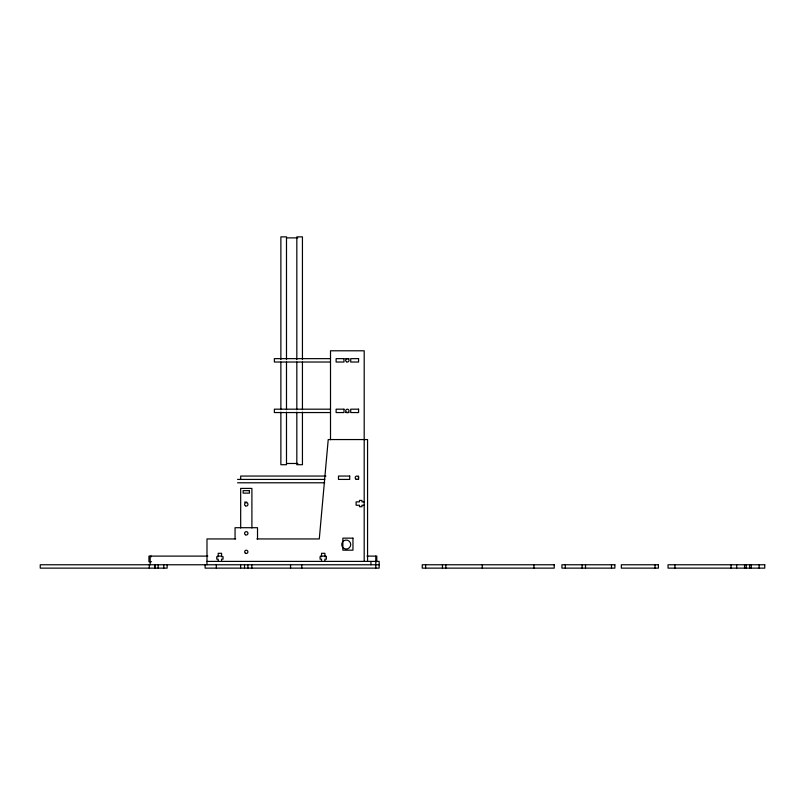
<?xml version="1.0" encoding="UTF-8"?>
<svg xmlns="http://www.w3.org/2000/svg" width="805" height="805" viewBox="0 0 805 805"><rect width="100%" height="100%" fill="white"/><g stroke="black" fill="none" stroke-linecap="round" stroke-linejoin="round"><path stroke-width="1.21" d="M286.771 237.878L297.759 237.878M330.503 358.648L274.364 358.648L274.364 362.019L330.503 362.019M345.667 358.648L349.038 358.648M330.503 409.182L274.364 409.182L274.364 412.552L330.503 412.552M345.667 412.552L349.038 412.552M286.671 463.479L297.84 463.479M325.945 476.057L240.675 476.057L240.675 479.418M237.566 479.418L324.747 479.418M237.566 482.789L324.747 482.789M364.192 501.877L361.948 501.877L361.948 500.418L359.483 500.418L359.483 501.877L356.112 501.877L356.112 505.248L359.483 505.248L359.483 506.707L361.948 506.707L361.948 505.248L364.192 505.248M244.599 502.109L246.853 502.109M235.684 538.937L206.986 538.937L206.986 564.768M256.896 538.937L319.283 538.937L328.229 439.56L367.563 439.56L367.563 561.397M207.841 556.114L148.945 556.114L148.945 561.729L151.451 561.729M217.702 556.114L221.627 556.114M320.46 556.114L325.955 556.114M366.989 556.114L376.79 556.114L376.79 561.729M206.986 561.397L379.155 561.397L379.155 568.129L205.104 568.129L205.104 564.768M379.155 564.768L40.25 564.768L40.25 568.129L167.138 568.129L167.138 564.768M759.135 564.768L759.135 568.129M751.276 564.768L751.276 568.129M749.586 564.768L749.586 568.129M746.225 564.768L746.225 568.129M744.534 564.768L744.534 568.129M736.676 564.768L736.676 568.129M731.061 564.768L731.061 568.129M674.912 564.768L674.912 568.129M655.039 564.768L655.039 568.129M611.498 564.768L611.498 568.129M585.507 564.768L585.507 568.129M582.136 564.768L582.136 568.129M565.301 564.768L565.301 568.129M533.926 564.768L533.926 568.129M482.276 564.768L482.276 568.129M445.829 564.768L445.829 568.129M442.458 564.768L442.458 568.129M425.614 564.768L425.614 568.129M375.784 556.114L375.784 568.129M370.934 561.397L370.934 564.768M364.192 561.397L364.192 350.789L330.503 350.789L330.503 439.721M358.577 476.057L358.577 479.418M324.898 561.397L324.898 559.153L326.357 559.153L326.357 556.678L324.898 556.678L324.898 553.307L321.527 553.307L321.527 556.678L320.068 556.678L320.068 559.153L321.527 559.153L321.527 561.397M302.439 359.553L302.439 236.871L296.824 236.871L296.824 359.573M302.439 362.059L302.439 409.624M302.439 412.13L302.439 464.706L296.824 464.706L296.824 412.13M301.784 564.768L301.784 568.129M296.824 362.059L296.824 409.755M290.555 564.768L290.555 568.129M286.489 359.573L286.489 236.871L280.875 236.871L280.875 359.553M286.489 362.059L286.489 409.755M286.489 412.13L286.489 464.706L280.875 464.706L280.875 412.13M280.875 362.059L280.875 409.624M257.519 538.937L257.519 527.708L235.06 527.708L235.06 538.937M251.905 527.989L251.905 488.404L240.675 488.404L240.675 527.989M251.834 564.768L251.834 568.129M247.9 564.768L247.9 568.129M244.529 564.768L244.529 568.129M240.604 564.768L240.604 568.129M221.586 561.397L221.586 559.153L223.045 559.153L223.045 556.678L221.586 556.678L221.586 553.307L218.215 553.307L218.215 556.678L216.756 556.678L216.756 559.153L218.215 559.153L218.215 561.397M216.334 564.768L216.334 568.129M163.777 564.768L163.777 568.129M158.162 564.768L158.162 568.129M154.902 564.768L154.902 568.129M154.791 564.768L154.791 568.129M151.31 556.114L151.31 556.819M150.183 556.114L150.183 564.768M149.287 564.768L149.287 568.129M343.987 358.648L336.118 358.648L336.118 362.019L343.987 362.019L343.987 358.648M358.577 358.648L350.718 358.648L350.718 362.019L358.577 362.019L358.577 358.648M343.987 409.182L336.118 409.182L336.118 412.552L343.987 412.552L343.987 409.182M358.577 409.182L350.718 409.182L350.718 412.552L358.577 412.552L358.577 409.182M349.712 476.057L338.482 476.057L338.482 479.418L349.712 479.418L349.712 476.057M249.429 490.648L243.14 490.648L243.14 493.123L249.429 493.123L249.429 490.648M352.962 538.153L342.86 538.153L342.86 550.167L352.962 550.167L352.962 538.153M554.222 564.768L422.243 564.768L422.243 568.129L554.222 568.129L554.222 564.768M614.869 564.768L561.93 564.768L561.93 568.129L614.869 568.129L614.869 564.768M658.41 564.768L621.349 564.768L621.349 568.129L658.41 568.129L658.41 564.768M764.75 564.768L668.039 564.768L668.039 568.129L764.75 568.129L764.75 564.768M346.512 361.797A1.68 1.68 0 0 0 349.038 360.338A1.68 1.68 0 0 0 346.512 358.879A1.68 1.68 0 0 0 346.512 361.797M346.512 412.321A1.68 1.68 0 0 0 349.038 410.862A1.68 1.68 0 0 0 346.512 409.403A1.68 1.68 0 0 0 346.512 412.321M245.445 505.812A1.68 1.68 0 0 0 247.97 504.353A1.68 1.68 0 0 0 245.445 502.894A1.68 1.68 0 0 0 245.445 505.812M245.445 534.782A1.68 1.68 0 0 0 247.97 533.323A1.68 1.68 0 0 0 245.445 531.864A1.68 1.68 0 0 0 245.445 534.782M245.475 553.256A1.63 1.63 0 0 0 247.91 551.848A1.63 1.63 0 0 0 245.475 550.439A1.63 1.63 0 0 0 245.475 553.256M356.052 479.196A1.68 1.68 0 0 0 358.577 477.737A1.68 1.68 0 0 0 356.052 476.278A1.68 1.68 0 0 0 356.052 479.196M343.987 548.447A4.488 4.488 0 0 0 350.718 544.552A4.488 4.488 0 0 0 343.987 540.658A4.488 4.488 0 0 0 343.987 548.447"/></g></svg>
